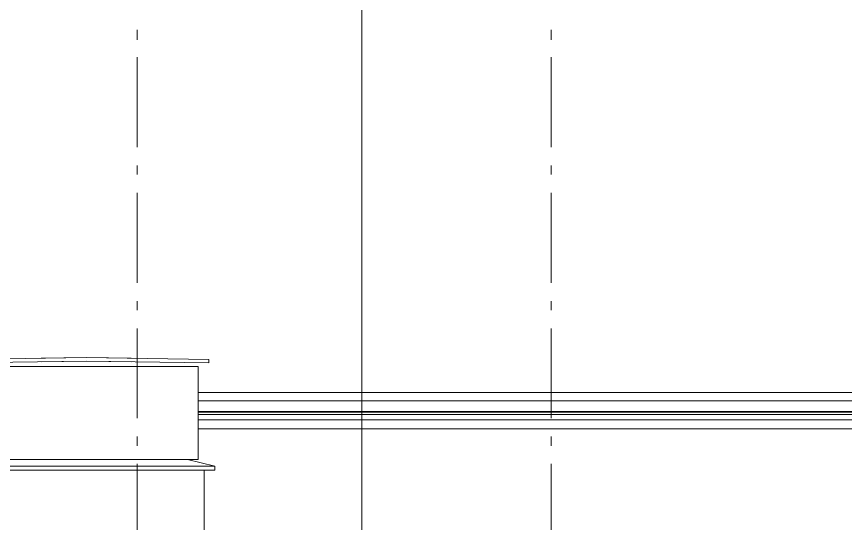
# Model space of a CAD drawing. Header units: millimetres. Extents: x -135211 to 49383, y -8033 to 228499.
# Drawn here: x -96319 to -91709, y 61848 to 64665 of the extents above; entities that cross this region are included whole.
import ezdxf

# ---------------------------------------------------------------- set-up
doc = ezdxf.new("R2010")
doc.units = ezdxf.units.MM
doc.layers.add('PDF _Геометрия', color=7, linetype='Continuous', true_color=0x1d1d1d)

msp = doc.modelspace()

# ---------------------------------------------------------------- linework, layer by layer
at = {"layer": 'PDF _Геометрия', "color": 7, "lineweight": 9}
for points in [[(-76899.3, 71169.5), (-94398.8, 71169.5), (-94398.8, 66771.3), (-94398.8, 60773.1)], [(-95647.6, 64536.3), (-95647.6, 64591.3)], [(-93344.8, 64536.3), (-93344.8, 64591.3)], [(-95647.6, 63939.4), (-95647.6, 64438.9)], [(-93344.8, 63939.4), (-93344.8, 64438.9)], [(-95647.6, 63787), (-95647.6, 63837.8)], [(-93344.8, 63787), (-93344.8, 63837.8)], [(-95647.6, 63185.9), (-95647.6, 63685.4)], [(-93344.8, 63185.9), (-93344.8, 63685.4)], [(-95647.6, 63033.5), (-95647.6, 63084.3)], [(-93344.8, 63033.5), (-93344.8, 63084.3)], [(-95647.6, 62432.4), (-95647.6, 62931.9)], [(-93344.8, 62432.4), (-93344.8, 62931.9)], [(-95931.2, 62771.1), (-95681.5, 62766.8)], [(-95931.2, 62771.1), (-95681.5, 62766.8)], [(-90551, 62576.4), (-95309, 62576.4)], [(-90551, 62529.8), (-95309, 62529.8)], [(-90551, 62470.5), (-95309, 62470.5)], [(-95309, 62466.3), (-90551, 62466.3)], [(-95309, 62453.6), (-90551, 62453.6)], [(-95647.6, 62280), (-95647.6, 62330.8)], [(-93344.8, 62280), (-93344.8, 62330.8)], [(-95215.8, 62165.8), (-95215.8, 62144.6), (-96646.6, 62144.6), (-96646.6, 62165.8), (-96494.2, 62203.9), (-96646.6, 62165.8), (-96646.6, 62144.6), (-96642.4, 62144.6)], [(-95368.2, 62203.9), (-95215.8, 62165.8), (-96646.6, 62165.8)], [(-95647.6, 61679), (-95647.6, 62178.5)], [(-95275.1, 61729.7), (-95275.1, 62144.6)], [(-93344.8, 61679), (-93344.8, 62178.5)]]:
    msp.add_lwpolyline(points, dxfattribs=at)
for points in [[(-95931.2, 62771.1), (-95249.7, 62758.4), (-95249.7, 62741.5), (-95931.2, 62749.9), (-96181, 62745.7), (-95931.2, 62749.9), (-96612.7, 62741.5), (-96612.7, 62758.4)], [(-95931.2, 62771.1), (-96181, 62766.8)], [(-95931.2, 62749.9), (-95681.5, 62745.7)], [(-95414.8, 62203.9), (-96549.2, 62203.9), (-96549.2, 62720.3), (-95414.8, 62720.3), (-95309, 62720.3), (-95309, 62203.9)], [(-95309, 62424), (-90551, 62424)], [(-95309, 62373.2), (-90551, 62373.2)]]:
    msp.add_lwpolyline(points, close=True, dxfattribs=at)

doc.saveas('drawing.dxf')
